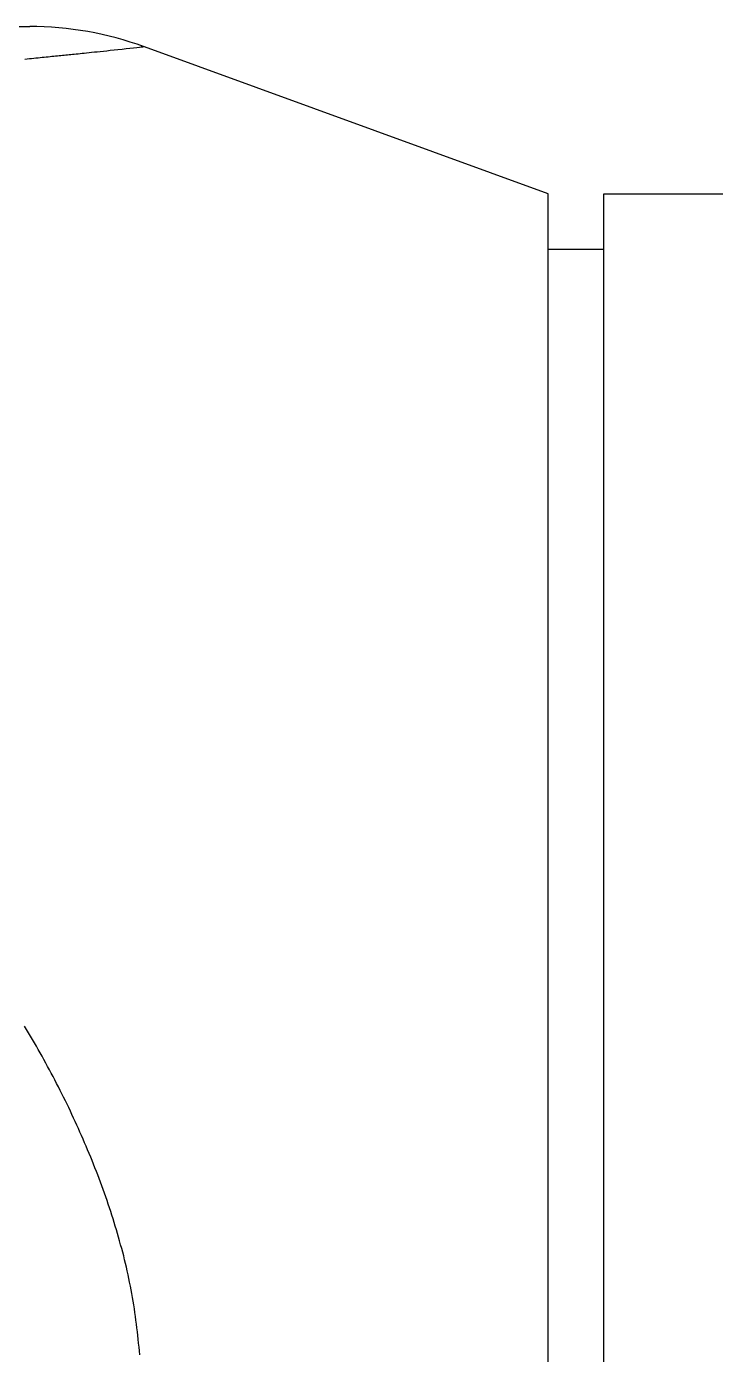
# Model space of a CAD drawing. Extents: x 118 to 448, y 15 to 277.
# Drawn here: x 159.11 to 165.29, y 199.29 to 211.19 of the extents above; entities that cross this region are included whole.
import ezdxf

# ---------------------------------------------------------------- set-up
doc = ezdxf.new("R2010")
doc.units = 0
doc.layers.get('0').update_dxf_attribs({"linetype": 'CONTINUOUS'})

msp = doc.modelspace()

# ---------------------------------------------------------------- linework, layer by layer
at = {"color": 7, "linetype": 'CONTINUOUS'}
for p, q in [((143.787, 211.195), (159.138, 211.195)), ((163.787, 209.695), (160.133, 211.025)), ((163.787, 187.695), (163.787, 209.694)), ((164.287, 187.695), (164.287, 209.695)), ((164.287, 209.695), (188.287, 209.695)), ((164.287, 209.195), (163.787, 209.195))]:
    msp.add_line(p, q, dxfattribs=at)
at = {"color": 7}
for points in [[(159.094, 210.903, 0), (159.114, 210.905, 0), (159.134, 210.907, 0), (159.154, 210.909, 0), (159.174, 210.911, 0), (159.193, 210.913, 0), (159.212, 210.915, 0), (159.231, 210.917, 0), (159.25, 210.919, 0), (159.268, 210.921, 0), (159.286, 210.923, 0), (159.303, 210.924, 0), (159.32, 210.926, 0), (159.337, 210.928, 0), (159.354, 210.929, 0), (159.37, 210.931, 0), (159.386, 210.933, 0), (159.401, 210.934, 0), (159.416, 210.936, 0), (159.431, 210.937, 0), (159.446, 210.939, 0), (159.46, 210.94, 0), (159.475, 210.942, 0), (159.49, 210.943, 0), (159.505, 210.945, 0), (159.521, 210.946, 0), (159.537, 210.948, 0), (159.554, 210.95, 0), (159.571, 210.951, 0), (159.589, 210.953, 0), (159.607, 210.955, 0), (159.627, 210.957, 0), (159.648, 210.959, 0), (159.67, 210.962, 0), (159.692, 210.964, 0), (159.717, 210.967, 0), (159.742, 210.969, 0), (159.769, 210.972, 0), (159.798, 210.975, 0), (159.828, 210.978, 0), (159.86, 210.982, 0), (159.894, 210.985, 0), (159.929, 210.989, 0), (159.966, 210.993, 0), (160.002, 210.997, 0), (160.036, 211.001, 0), (160.069, 211.004, 0), (160.097, 211.007, 0), (160.121, 211.01, 0), (160.14, 211.012, 0), (160.151, 211.013, 0), (160.155, 211.013, 0), (160.15, 211.013, 0), (160.135, 211.011, 0)], [(160.154, 211.013, 0), (160.154, 211.013, 0), (160.154, 211.013, 0), (160.154, 211.013, 0), (160.154, 211.013, 0), (160.153, 211.013, 0), (160.153, 211.013, 0), (160.153, 211.013, 0), (160.153, 211.013, 0), (160.153, 211.013, 0), (160.153, 211.013, 0), (160.153, 211.013, 0), (160.153, 211.013, 0), (160.152, 211.013, 0), (160.152, 211.013, 0), (160.152, 211.013, 0), (160.152, 211.013, 0), (160.152, 211.013, 0), (160.152, 211.013, 0), (160.152, 211.013, 0), (160.152, 211.013, 0), (160.151, 211.013, 0), (160.151, 211.013, 0), (160.151, 211.013, 0), (160.151, 211.013, 0), (160.151, 211.013, 0), (160.151, 211.013, 0), (160.151, 211.013, 0), (160.151, 211.013, 0), (160.15, 211.013, 0), (160.15, 211.013, 0), (160.15, 211.013, 0), (160.15, 211.013, 0), (160.15, 211.013, 0), (160.15, 211.013, 0), (160.15, 211.013, 0), (160.15, 211.013, 0), (160.149, 211.013, 0), (160.149, 211.013, 0), (160.149, 211.013, 0), (160.149, 211.013, 0), (160.149, 211.013, 0), (160.149, 211.013, 0), (160.149, 211.013, 0), (160.149, 211.013, 0), (160.149, 211.013, 0), (160.148, 211.013, 0), (160.148, 211.013, 0), (160.148, 211.013, 0), (160.148, 211.013, 0), (160.148, 211.013, 0), (160.148, 211.013, 0), (160.148, 211.013, 0), (160.148, 211.013, 0), (160.147, 211.013, 0), (160.147, 211.013, 0), (160.147, 211.012, 0), (160.147, 211.012, 0), (160.147, 211.012, 0), (160.147, 211.012, 0), (160.147, 211.012, 0), (160.147, 211.012, 0), (160.146, 211.012, 0), (160.146, 211.012, 0), (160.146, 211.012, 0), (160.146, 211.012, 0), (160.146, 211.012, 0), (160.146, 211.012, 0), (160.146, 211.012, 0), (160.146, 211.012, 0), (160.145, 211.012, 0), (160.145, 211.012, 0), (160.145, 211.012, 0), (160.145, 211.012, 0), (160.145, 211.012, 0), (160.145, 211.012, 0), (160.145, 211.012, 0), (160.145, 211.012, 0), (160.144, 211.012, 0), (160.144, 211.012, 0), (160.144, 211.012, 0), (160.144, 211.012, 0), (160.144, 211.012, 0), (160.144, 211.012, 0), (160.144, 211.012, 0), (160.144, 211.012, 0), (160.144, 211.012, 0), (160.143, 211.012, 0), (160.143, 211.012, 0), (160.143, 211.012, 0), (160.143, 211.012, 0), (160.143, 211.012, 0), (160.143, 211.012, 0), (160.143, 211.012, 0), (160.143, 211.012, 0), (160.142, 211.012, 0), (160.142, 211.012, 0), (160.142, 211.012, 0), (160.142, 211.012, 0), (160.142, 211.012, 0), (160.142, 211.012, 0), (160.142, 211.012, 0), (160.142, 211.012, 0), (160.141, 211.012, 0), (160.141, 211.012, 0), (160.141, 211.012, 0), (160.141, 211.012, 0), (160.141, 211.012, 0), (160.141, 211.012, 0), (160.141, 211.012, 0), (160.141, 211.012, 0), (160.14, 211.012, 0), (160.14, 211.012, 0), (160.14, 211.012, 0), (160.14, 211.012, 0), (160.14, 211.012, 0), (160.14, 211.012, 0), (160.14, 211.012, 0), (160.14, 211.012, 0), (160.139, 211.012, 0), (160.139, 211.012, 0), (160.139, 211.012, 0), (160.139, 211.012, 0), (160.139, 211.012, 0), (160.139, 211.012, 0), (160.139, 211.012, 0), (160.139, 211.012, 0), (160.139, 211.012, 0), (160.138, 211.012, 0), (160.138, 211.012, 0), (160.138, 211.012, 0), (160.138, 211.011, 0), (160.138, 211.011, 0), (160.138, 211.011, 0), (160.138, 211.011, 0), (160.138, 211.011, 0), (160.137, 211.011, 0), (160.137, 211.011, 0), (160.137, 211.011, 0), (160.137, 211.011, 0), (160.137, 211.011, 0), (160.137, 211.011, 0), (160.137, 211.011, 0), (160.137, 211.011, 0), (160.136, 211.011, 0), (160.136, 211.011, 0), (160.136, 211.011, 0), (160.136, 211.011, 0), (160.136, 211.011, 0), (160.136, 211.011, 0), (160.136, 211.011, 0), (160.136, 211.011, 0), (160.135, 211.011, 0), (160.135, 211.011, 0), (160.135, 211.011, 0), (160.135, 211.011, 0), (160.135, 211.011, 0), (160.135, 211.011, 0), (160.135, 211.011, 0), (160.135, 211.011, 0)], [(160.124, 199.283, 0), (160.121, 199.317, 0), (160.118, 199.352, 0), (160.114, 199.386, 0), (160.111, 199.421, 0), (160.107, 199.455, 0), (160.103, 199.489, 0), (160.099, 199.523, 0), (160.095, 199.558, 0), (160.09, 199.592, 0), (160.086, 199.626, 0), (160.081, 199.66, 0), (160.076, 199.695, 0), (160.07, 199.729, 0), (160.065, 199.763, 0), (160.059, 199.797, 0), (160.053, 199.831, 0), (160.047, 199.865, 0), (160.04, 199.899, 0), (160.033, 199.933, 0), (160.026, 199.966, 0), (160.019, 200, 0), (160.012, 200.034, 0), (160.004, 200.068, 0), (159.996, 200.101, 0), (159.988, 200.135, 0), (159.98, 200.169, 0), (159.971, 200.202, 0), (159.962, 200.236, 0), (159.953, 200.269, 0), (159.944, 200.303, 0), (159.935, 200.336, 0), (159.925, 200.369, 0), (159.915, 200.402, 0), (159.905, 200.436, 0), (159.895, 200.469, 0), (159.885, 200.502, 0), (159.874, 200.535, 0), (159.864, 200.568, 0), (159.853, 200.601, 0), (159.842, 200.634, 0), (159.831, 200.667, 0), (159.819, 200.699, 0), (159.808, 200.732, 0), (159.796, 200.765, 0), (159.784, 200.797, 0), (159.772, 200.83, 0), (159.76, 200.862, 0), (159.747, 200.895, 0), (159.735, 200.927, 0), (159.722, 200.96, 0), (159.71, 200.992, 0), (159.697, 201.024, 0), (159.684, 201.056, 0), (159.67, 201.088, 0), (159.657, 201.12, 0), (159.644, 201.152, 0), (159.63, 201.184, 0), (159.616, 201.216, 0), (159.602, 201.248, 0), (159.588, 201.279, 0), (159.574, 201.311, 0), (159.56, 201.342, 0), (159.546, 201.374, 0), (159.531, 201.405, 0), (159.516, 201.437, 0), (159.502, 201.468, 0), (159.487, 201.499, 0), (159.472, 201.53, 0), (159.457, 201.561, 0), (159.441, 201.592, 0), (159.426, 201.623, 0), (159.41, 201.654, 0), (159.395, 201.685, 0), (159.379, 201.716, 0), (159.363, 201.747, 0), (159.347, 201.777, 0), (159.331, 201.808, 0), (159.314, 201.838, 0), (159.298, 201.869, 0), (159.281, 201.899, 0), (159.265, 201.93, 0), (159.248, 201.96, 0), (159.231, 201.99, 0), (159.214, 202.02, 0), (159.197, 202.05, 0), (159.179, 202.08, 0), (159.162, 202.11, 0), (159.145, 202.14, 0), (159.127, 202.17, 0), (159.109, 202.199, 0), (159.091, 202.229, 0)]]:
    msp.add_polyline3d(points, dxfattribs=at)
at = {"color": 7, "linetype": 'CONTINUOUS'}
msp.add_arc((159.137, 208.195), 3, 70.0124, 90, dxfattribs=at)

doc.saveas('drawing.dxf')
